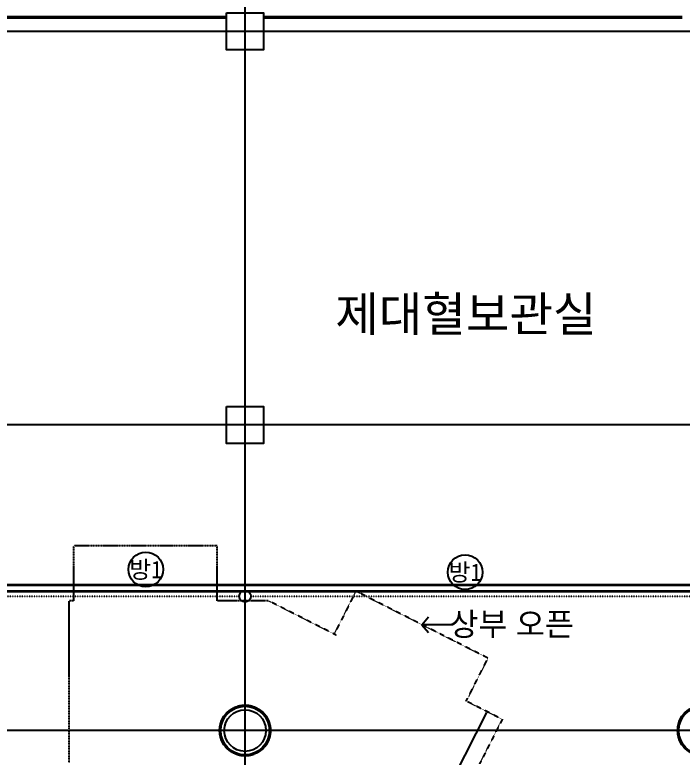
# Model space of a CAD drawing. Header units: metres. Extents: x 630750 to 860239, y 578133 to 726633.
# Drawn here: x 723128 to 737552, y 668635 to 684668 of the extents above; entities that cross this region are included whole.
import ezdxf
from ezdxf.enums import TextEntityAlignment as Align

# ---------------------------------------------------------------- set-up
doc = ezdxf.new("R2010")
doc.units = ezdxf.units.M
for name, pattern in [('HID1', [0.375, 0.25, -0.125]), ('HIDDEN', [2, 1, -1]), ('HIDDEN-1', [1.4, 0.35, -0.7, 0.35]), ('업무시설_xr-base$0$CONTINOUS', [0])]:
    doc.linetypes.add(name, pattern=pattern)
doc.layers.add('A-CEN-1', color=1, linetype='Continuous', plot=False)
for name, color, linetype in [('A-CON', 2, 'Continuous'), ('A-HAT-0', 7, 'Continuous'), ('A-HAT-1', 9, 'Continuous'), ('A-TXT-S', 3, 'Continuous'), ('fire shutter', 2, 'Continuous'), ('INT', 117, 'Continuous'), ('KUK-WALL-DRYWALL', 4, 'Continuous'), ('KUK-WALL-FIN 1', 30, 'Continuous'), ('KUK-WINDOW', 4, 'Continuous'), ('블럭', 7, 'Continuous')]:
    doc.layers.add(name, color=color, linetype=linetype)
doc.styles.add('TEXT', font='')
doc.styles.add('돋움', font='')
doc.styles.get('TEXT').set_extended_font_data('DotumChe')
doc.styles.get('돋움').set_extended_font_data('Dotum')

msp = doc.modelspace()

# ---------------------------------------------------------------- linework, layer by layer
at = {"layer": 'A-CEN-1', "linetype": 'Continuous', "ltscale": 0.1}
msp.add_line((728104.4, 656842.8, 0), (728104.4, 706258.8, 0), dxfattribs=at)
at = {"layer": 'A-CEN-1', "linetype": 'Continuous'}
for p, q in [((795684.4, 684310.2, 0), (657202.6, 684310.2, 0)), ((795684.4, 675810.2, 0), (657202.6, 675810.2, 0)), ((733319.4, 669596.6, 0), (726853.4, 656842.8, 0)), ((795684.4, 669210.2, 0), (657202.6, 669210.2, 0))]:
    msp.add_line(p, q, dxfattribs=at)
at = {"layer": 'A-CON', "elevation": 0}
for points in [[(727704.4, 684710.2), (728504.4, 684710.2), (728504.4, 683910.2), (727704.4, 683910.2)], [(727704.4, 676210.2), (728504.4, 676210.2), (728504.4, 675410.2), (727704.4, 675410.2)]]:
    msp.add_lwpolyline(points, close=True, dxfattribs=at)
at = {"layer": 'A-CON'}
msp.add_circle((728104.6, 669210.2, 0), 450, dxfattribs=at)
at = {"layer": 'A-HAT-0'}
msp.add_line((732581.5, 671496, 0), (731927.9, 671496, 0), dxfattribs=at)
at = {"layer": 'A-HAT-0', "elevation": 0}
for points in [[(731927.9, 671496), (732069.5, 671667.7)], [(731927.9, 671496), (732069.5, 671324.3)]]:
    msp.add_lwpolyline(points, dxfattribs=at)
at = {"layer": 'A-HAT-1', "linetype": 'HIDDEN'}
for p, q in [((727504.4, 673200.2, 0), (724404.4, 673200.2, 0)), ((724404.4, 672010.2, 0), (724404.4, 673200.2, 0)), ((727504.4, 672010.2, 0), (727504.4, 673200.2, 0)), ((724304.4, 668510.2, 0), (724304.4, 672010.2, 0)), ((724404.4, 672010.2, 0), (724304.4, 672010.2, 0)), ((724404.4, 672010.2, 0), (724304.4, 672010.2, 0)), ((728614.5, 672010.2, 0), (727504.4, 672010.2, 0)), ((727604.4, 672010.2, 0), (727509.6, 672010.2, 0)), ((728504.4, 672010.2, 0), (728404.4, 672010.2, 0)), ((728504.4, 672010.2, 0), (728404.4, 672010.2, 0)), ((730075.5, 671269.9, 0), (728614.5, 672010.2, 0)), ((733662.4, 669452.1, 0), (733173.4, 668491.9, 0))]:
    msp.add_line(p, q, dxfattribs=at)
at = {"layer": 'A-HAT-1', "linetype": 'HIDDEN', "elevation": 0}
for points in [[(730500.6, 672219.1), (730030.8, 671292.5)], [(733662.4, 669452.1), (732885.4, 669845.9), (733355.2, 670773), (730500.6, 672219.1)]]:
    msp.add_lwpolyline(points, dxfattribs=at)
at = {"layer": 'fire shutter', "color": 2, "linetype": 'HIDDEN-1', "elevation": 0}
for points in [[(718956.7, 672110.2), (727979.4, 672110.2)], [(728229.4, 672110.2), (737879.4, 672110.2)]]:
    msp.add_lwpolyline(points, dxfattribs=at)
at = {"layer": 'fire shutter', "color": 2}
msp.add_circle((728104.4, 672110.2, 0), 125, dxfattribs=at)
at = {"layer": 'INT', "linetype": 'HID1', "ltscale": 3}
for centre in [(728104.4, 669210.2, 0), (738004.4, 669210.2, 0)]:
    msp.add_circle(centre, 550, dxfattribs=at)
at = {"layer": 'KUK-WALL-DRYWALL', "linetype": '업무시설_xr-base$0$CONTINOUS'}
for centre in [(728104.4, 669210.2), (738004.4, 669210.2)]:
    msp.add_circle(centre, 525, dxfattribs=at)
at = {"layer": 'KUK-WALL-FIN 1', "linetype": '업무시설_xr-base$0$CONTINOUS'}
for centre in [(728104.4, 669210.2), (738004.4, 669210.2)]:
    msp.add_circle(centre, 550, dxfattribs=at)
at = {"layer": 'KUK-WINDOW', "linetype": '업무시설_xr-base$0$CONTINOUS'}
for p, q in [((745609.4, 672360.2), (721004.4, 672360.2)), ((721004.4, 672350.2), (745609.4, 672350.2))]:
    msp.add_line(p, q, dxfattribs=at)
for points in [[(727704.4, 684625.2), (718604.4, 684625.2)], [(727704.4, 684595.2), (718604.4, 684595.2)], [(737549.4, 684625.2), (728504.4, 684625.2)], [(737549.4, 684595.2), (728504.4, 684595.2)], [(745609.7, 672220.2), (721004.4, 672220.2)], [(721004.4, 672210.2), (745609.7, 672210.2)]]:
    msp.add_lwpolyline(points, dxfattribs=at)
at = {"layer": '블럭', "color": 1}
for centre in [(725958.6, 672688.5, 0), (732861.5, 672630, 0)]:
    msp.add_circle(centre, 375, dxfattribs=at)

# ---------------------------------------------------------------- texts
at = {"layer": 'A-TXT-S', "color": 3, "style": '돋움'}
msp.add_text('제대혈보관실', height=750, rotation=359.99999, dxfattribs=at).set_placement((730053.8, 677830.4, 0))
msp.add_text('상부 오픈', height=500, dxfattribs=at).set_placement((732520.3, 671258.7))
at = {"layer": '블럭', "style": 'TEXT'}
for p in [(725958.6, 672688.5, 0), (732861.5, 672630, 0)]:
    msp.add_text('방1', height=375, dxfattribs=at).set_placement(p, align=Align.MIDDLE_CENTER)

doc.saveas('drawing.dxf')
